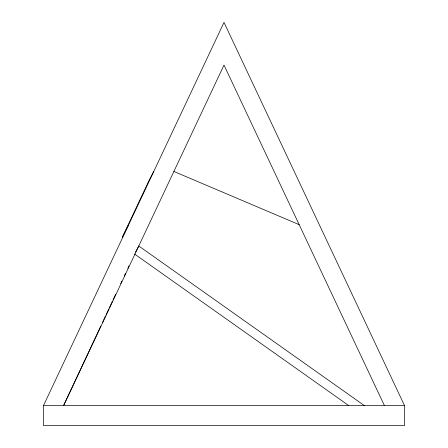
<?xml version="1.0" encoding="UTF-8"?>
<svg xmlns="http://www.w3.org/2000/svg" width="448" height="448" viewBox="0 0 448 448"><rect width="100%" height="100%" fill="white"/><g stroke="black" fill="none" stroke-linecap="round" stroke-linejoin="round"><path stroke-width="0.67" d="M100.867 325.948L63.599 405.563L224 65.083L384.401 405.563M102.346 322.79L105.302 316.473M105.896 315.207L108.853 308.89M109.446 307.625L112.403 301.308M112.997 300.042L115.657 294.358M120.686 283.612L121.867 281.086M124.236 276.03L125.418 273.504M127.781 268.447L128.968 265.922M122.819 237.177L122.461 236.925L149.526 179.474L153.776 171.466M43.495 405.563L224 22.4L404.505 405.563L404.505 425.6L43.495 425.6L43.495 405.563L404.505 405.563M122.461 236.925L128.722 224.655M135.503 252.162L138.774 245.997L364.291 405.563M173.886 171.466L299.174 224.655M134.523 254.01L348.617 405.496"/></g></svg>
